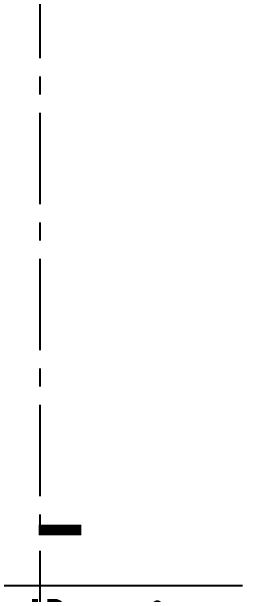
# Model space of a CAD drawing. Extents: x 220580 to 2027826, y -309201 to 71987.
# Drawn here: x 291635 to 292900, y -161793 to -158600 of the extents above; entities that cross this region are included whole.
import ezdxf
from ezdxf.enums import TextEntityAlignment as Align

# ---------------------------------------------------------------- set-up
doc = ezdxf.new("R2010")
doc.units = 0
doc.linetypes.add('CENTER', pattern=[2, 1.25, -0.25, 0.25, -0.25])
doc.layers.add('1 轴线 辅助线', color=1, linetype='CENTER')
doc.layers.add('3索引', color=3, linetype='Continuous')
doc.styles.add('中南符号', font='simhei.ttf')

# ---------------------------------------------------------------- blocks, each defined once
blk = doc.blocks.new('中南-指向索引')
blk.add_wipeout([(0, 5), (-0.523, 4.973), (-1.04, 4.891), (-1.545, 4.755), (-2.034, 4.568), (-2.5, 4.33), (-2.939, 4.045), (-3.346, 3.716), (-3.716, 3.346), (-4.045, 2.939), (-4.33, 2.5), (-4.568, 2.034), (-4.755, 1.545), (-4.891, 1.04), (-4.973, 0.523), (-5, 0), (-4.973, -0.523), (-4.891, -1.04), (-4.755, -1.545), (-4.568, -2.034), (-4.33, -2.5), (-4.045, -2.939), (-3.716, -3.346), (-3.346, -3.716), (-2.939, -4.045), (-2.5, -4.33), (-2.034, -4.568), (-1.545, -4.755), (-1.04, -4.891), (-0.523, -4.973), (0, -5), (0.523, -4.973), (1.04, -4.891), (1.545, -4.755), (2.034, -4.568), (2.5, -4.33), (2.939, -4.045), (3.346, -3.716), (3.716, -3.346), (4.045, -2.939), (4.33, -2.5), (4.568, -2.034), (4.755, -1.545), (4.891, -1.04), (4.973, -0.523), (5, 0), (4.973, 0.523), (4.891, 1.04), (4.755, 1.545), (4.568, 2.034), (4.33, 2.5), (4.045, 2.939), (3.716, 3.346), (3.346, 3.716), (2.939, 4.045), (2.5, 4.33), (2.034, 4.568), (1.545, 4.755), (1.04, 4.891), (0.523, 4.973)])
blk.add_line((-5, 0), (5, 0))
at = {"color": 0, "style": '中南符号', "flags": 8}
blk.add_attdef('编号', text='', height=3, dxfattribs=at).set_placement((0, 0.365), align=Align.CENTER)
at = {"color": 0, "style": '中南符号', "width": 0.932285, "flags": 8}
blk.add_attdef('图号', text='', height=3, dxfattribs=at).set_placement((-4.037, -3.373), (4.008, -3.373), align=Align.FIT)

msp = doc.modelspace()

# ---------------------------------------------------------------- block references
at = {"layer": '3索引', "color": 7}
ref = msp.add_blockref('中南-指向索引', (291900.2, -161744.1), dxfattribs=dict(at, xscale=200, yscale=200, zscale=200))
ref.add_attrib('编号', '-', dxfattribs={"layer": '0', "color": 0, "height": 600, "style": '中南符号'}).set_placement((291900.2, -161671), align=Align.CENTER)
ref.add_attrib('图号', '幕-JD-105', dxfattribs={"layer": '0', "color": 0, "height": 600, "style": '中南符号', "width": 0.414349}).set_placement((291092.8, -162418.7), (292701.7, -162418.7), align=Align.FIT)

# ---------------------------------------------------------------- next in the draw order: linework, layer by layer
at = {"layer": '1 轴线 辅助线', "ltscale": 400}
msp.add_line((291791.7, -168454.9), (291791.7, -148390.8), dxfattribs=at)

doc.saveas('drawing.dxf')
